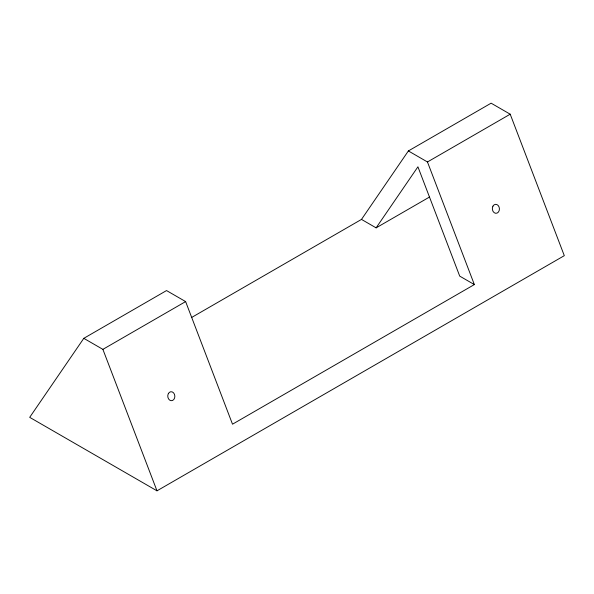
<?xml version="1.0" encoding="UTF-8"?>
<svg xmlns="http://www.w3.org/2000/svg" width="594" height="594" viewBox="0 0 594 594"><rect width="100%" height="100%" fill="white"/><g stroke="black" fill="none" stroke-linecap="round" stroke-linejoin="round"><path stroke-width="0.89" d="M408.375 150.943L427.465 161.969L474.354 284.571L232.506 424.198L185.625 301.589L166.535 290.57L83.799 338.335L29.7 417.337L156.987 490.822L564.3 255.665L510.201 114.197L491.112 103.178L408.375 150.943L361.494 219.409L191.959 317.285M361.494 219.409L376.121 227.858L417.924 166.81L459.719 276.121L474.354 284.571M83.799 338.335L102.888 349.361L185.625 301.589M427.465 161.969L510.201 114.197M376.121 227.858L429.425 197.082M102.888 349.361L156.987 490.822M168.354 393.577A4.5 3.542 85.6 0 0 171.072 400.683A4.5 3.542 85.6 0 0 174.488 394.371A4.5 3.542 85.6 0 0 168.354 393.577M492.931 206.177A4.5 3.542 85.6 0 0 495.648 213.283A4.5 3.542 85.6 0 0 499.064 206.979A4.5 3.542 85.6 0 0 492.931 206.177"/></g></svg>
